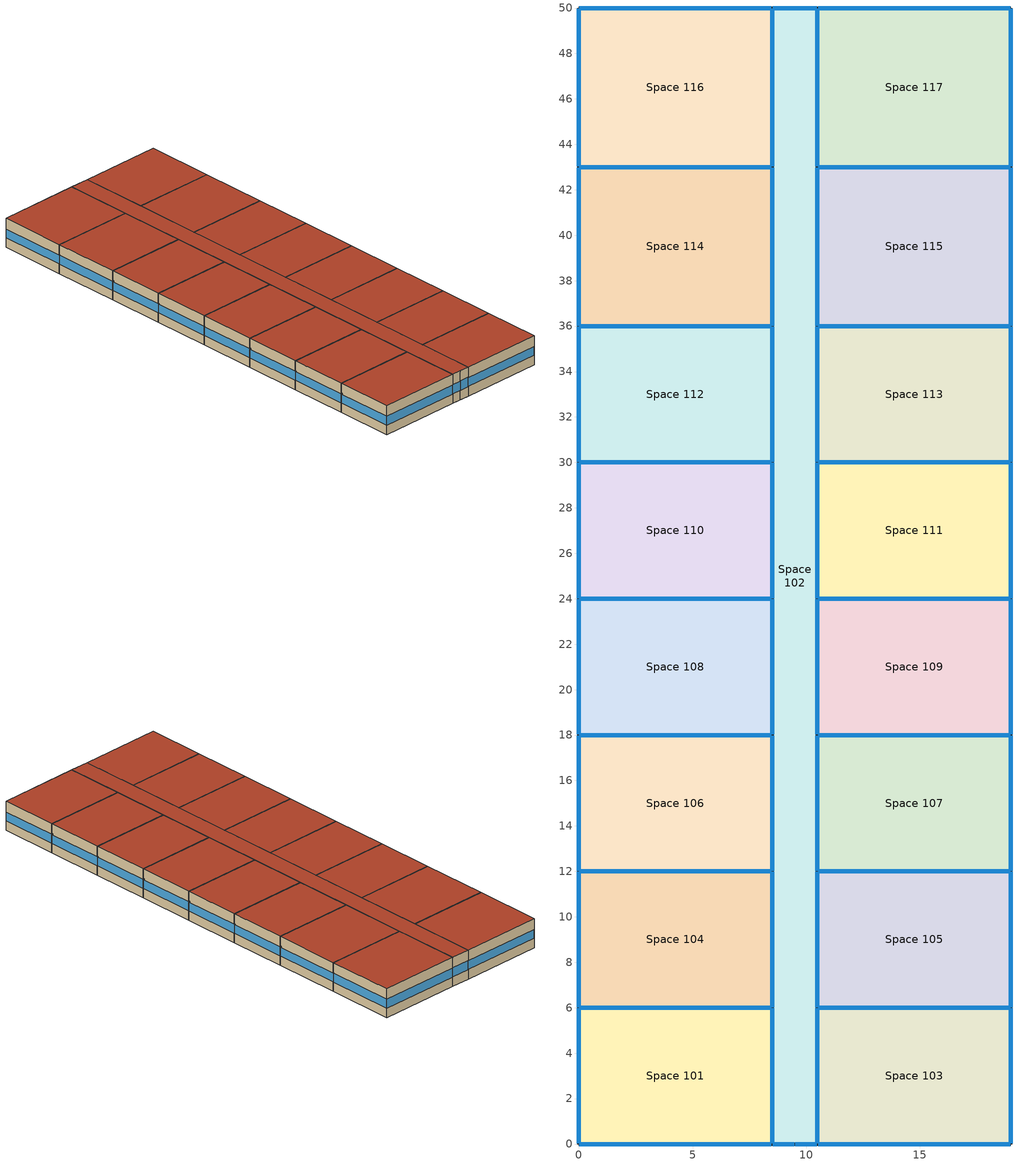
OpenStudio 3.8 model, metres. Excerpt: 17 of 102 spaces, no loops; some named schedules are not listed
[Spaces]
Space 101
 floor ground: 8.5,6 8.5,0 0,0 0,6 z0
 wall outside: 8.5,0 8.5,6 0,6 0,0 8.5,0 z0:3.05
 window: 8.5,0.03 8.5,5.97 / 0.03,0 8.47,0 / 0,5.97 0,0.03 / 8.47,6 0.03,6 z1:1.92
 roof outside: 8.5,0 8.5,6 0,6 0,0 z3.05
Space 102
 floor ground: 10.5,50 10.5,0 8.5,0 8.5,50 z0
 wall outside: 10.5,0 10.5,6 10.5,12 10.5,18 10.5,24 10.5,30 10.5,36 10.5,43 10.5,50 8.5,50 8.5,43 8.5,36 8.5,30 8.5,24 8.5,18 8.5,12 8.5,6 8.5,0 9.5,0 10.5,0 z0:3.05
 window: 8.5,5.97 8.5,0.03 / 10.5,30.03 10.5,35.97 / 10.5,0.03 10.5,5.97 / 8.5,23.97 8.5,18.03 / 8.5,11.97 8.5,6.03 / 8.5,17.97 8.5,12.03 / 8.5,29.97 8.5,24.03 / 8.5,35.97 8.5,30.03 / 8.5,42.97 8.5,36.03 / 8.5,49.97 8.5,43.03 / 10.5,43.03 10.5,49.97 / 10.5,12.03 10.5,17.97 / 10.5,36.03 10.5,42.97 / 10.5,24.03 10.5,29.97 / 10.5,18.03 10.5,23.97 / 10.5,6.03 10.5,11.97 z1:1.92; 9.53,0 10.47,0 / 8.53,0 9.47,0 z1:1.96; 10.47,50 8.53,50 z1:1.94
 roof outside: 10.5,0 10.5,50 8.5,50 8.5,0 z3.05
Space 103
 floor ground: 19,6 19,0 10.5,0 10.5,6 z0
 wall outside: 19,0 19,6 10.5,6 10.5,0 19,0 z0:3.05
 window: 18.97,6 10.53,6 / 10.53,0 18.97,0 / 19,0.03 19,5.97 / 10.5,5.97 10.5,0.03 z1:1.92
 roof outside: 19,0 19,6 10.5,6 10.5,0 z3.05
Space 104
 floor ground: 0,12 8.5,12 8.5,6 0,6 z0
 wall outside: 8.5,6 8.5,12 0,12 0,6 8.5,6 z0:3.05
 window: 0,11.97 0,6.03 / 8.47,12 0.03,12 / 8.5,6.03 8.5,11.97 / 0.03,6 8.47,6 z1:1.92
 roof outside: 8.5,6 8.5,12 0,12 0,6 z3.05
Space 105
 floor ground: 19,12 19,6 10.5,6 10.5,12 z0
 wall outside: 19,6 19,12 10.5,12 10.5,6 19,6 z0:3.05
 window: 19,6.03 19,11.97 / 18.97,12 10.53,12 / 10.53,6 18.97,6 / 10.5,11.97 10.5,6.03 z1:1.92
 roof outside: 19,6 19,12 10.5,12 10.5,6 z3.05
Space 106
 floor ground: 8.5,18 8.5,12 0,12 0,18 z0
 wall outside: 8.5,12 8.5,18 0,18 0,12 8.5,12 z0:3.05
 window: 8.47,18 0.03,18 / 8.5,12.03 8.5,17.97 / 0.03,12 8.47,12 / 0,17.97 0,12.03 z1:1.92
 roof outside: 8.5,12 8.5,18 0,18 0,12 z3.05
Space 107
 floor ground: 19,18 19,12 10.5,12 10.5,18 z0
 wall outside: 19,12 19,18 10.5,18 10.5,12 19,12 z0:3.05
 window: 18.97,18 10.53,18 / 10.53,12 18.97,12 / 10.5,17.97 10.5,12.03 / 19,12.03 19,17.97 z1:1.92
 roof outside: 19,12 19,18 10.5,18 10.5,12 z3.05
Space 108
 floor ground: 8.5,24 8.5,18 0,18 0,24 z0
 wall outside: 8.5,18 8.5,24 0,24 0,18 8.5,18 z0:3.05
 window: 0.03,18 8.47,18 / 8.5,18.03 8.5,23.97 / 8.47,24 0.03,24 / 0,23.97 0,18.03 z1:1.92
 roof outside: 8.5,18 8.5,24 0,24 0,18 z3.05
Space 109
 floor ground: 19,24 19,18 10.5,18 10.5,24 z0
 wall outside: 19,18 19,24 10.5,24 10.5,18 19,18 z0:3.05
 window: 19,18.03 19,23.97 / 10.53,18 18.97,18 / 10.5,23.97 10.5,18.03 / 18.97,24 10.53,24 z1:1.92
 roof outside: 19,18 19,24 10.5,24 10.5,18 z3.05
Space 110
 floor ground: 8.5,30 8.5,24 0,24 0,30 z0
 wall outside: 0,30 0,24 8.5,24 8.5,30 0,30 z0:3.05
 window: 0,29.97 0,24.03 / 8.47,30 0.03,30 / 8.5,24.03 8.5,29.97 / 0.03,24 8.47,24 z1:1.92
 roof outside: 8.5,24 8.5,30 0,30 0,24 z3.05
Space 111
 floor ground: 19,30 19,24 10.5,24 10.5,30 z0
 wall outside: 19,24 19,30 10.5,30 10.5,24 19,24 z0:3.05
 window: 10.53,24 18.97,24 / 19,24.03 19,29.97 / 10.5,29.97 10.5,24.03 / 18.97,30 10.53,30 z1:1.92
 roof outside: 19,24 19,30 10.5,30 10.5,24 z3.05
Space 112
 floor ground: 8.5,36 8.5,30 0,30 0,36 z0
 wall outside: 0,36 0,30 8.5,30 8.5,36 0,36 z0:3.05
 window: 0,35.97 0,30.03 / 8.47,36 0.03,36 / 8.5,30.03 8.5,35.97 / 0.03,30 8.47,30 z1:1.92
 roof outside: 8.5,30 8.5,36 0,36 0,30 z3.05
Space 113
 floor ground: 19,36 19,30 10.5,30 10.5,36 z0
 wall outside: 19,30 19,36 10.5,36 10.5,30 19,30 z0:3.05
 window: 10.53,30 18.97,30 / 19,30.03 19,35.97 / 10.5,35.97 10.5,30.03 / 18.97,36 10.53,36 z1:1.92
 roof outside: 19,30 19,36 10.5,36 10.5,30 z3.05
Space 114
 floor ground: 8.5,43 8.5,36 0,36 0,43 z0
 wall outside: 0,43 0,36 8.5,36 8.5,43 0,43 z0:3.05
 window: 0,42.97 0,36.03 / 8.47,43 0.03,43 / 8.5,36.03 8.5,42.97 / 0.03,36 8.47,36 z1:1.92
 roof outside: 8.5,36 8.5,43 0,43 0,36 z3.05
Space 115
 floor ground: 19,43 19,36 10.5,36 10.5,43 z0
 wall outside: 19,36 19,43 10.5,43 10.5,36 19,36 z0:3.05
 window: 19,36.03 19,42.97 / 10.53,36 18.97,36 / 10.5,42.97 10.5,36.03 / 18.97,43 10.53,43 z1:1.92
 roof outside: 19,36 19,43 10.5,43 10.5,36 z3.05
Space 116
 floor ground: 8.5,50 8.5,43 0,43 0,50 z0
 wall outside: 0,50 0,43 8.5,43 8.5,50 0,50 z0:3.05
 window: 8.47,50 0.03,50 / 0,49.97 0,43.03 / 8.5,43.03 8.5,49.97 / 0.03,43 8.47,43 z1:1.92
 roof outside: 8.5,43 8.5,50 0,50 0,43 z3.05
Space 117
 floor ground: 19,50 19,43 10.5,43 10.5,50 z0
 wall outside: 10.5,50 10.5,43 19,43 19,50 10.5,50 z0:3.05
 window: 19,43.03 19,49.97 / 18.97,50 10.53,50 / 10.5,49.97 10.5,43.03 / 10.53,43 18.97,43 z1:1.92
 roof outside: 19,43 19,50 10.5,50 10.5,43 z3.05
[ClimateZones]
Climate Zone Institution Name 1=ASHRAE; Climate Zone Document Name 1=ANSI/ASHRAE Standard 169; Climate Zone Document Year 1=2006; Climate Zone Value 1=6A; Climate Zone Institution Name 2=CEC; Climate Zone Document Name 2=California Climate Zone Descriptions; Climate Zone Document Year 2=1995; Climate Zone Value 2=7
[Building]
Building 1
[Site]
Montreal Int'l: Latitude {deg}=45.47; Longitude {deg}=-73.75; Time Zone {hr}=-5; Elevation {m}=36
[SizingPeriod:DesignDay] Barometric Pressure {Pa}=100893; Rain Indicator=No; Snow Indicator=No; Day of Month=21; Daylight Saving Time Indicator=No; Dry-Bulb Temperature Range Modifier Type=DefaultMultipliers
Name | Maximum Dry-Bulb Temperature {C} | Daily Dry-Bulb Temperature Range {deltaC} | Wind Speed {m/s} | Wind Direction {deg} | Sky Clearness | Month | Day Type | Humidity Condition Type | Wetbulb or DewPoint at Maximum Dry-Bulb {C} | Solar Model Indicator | ASHRAE Clear Sky Optical Depth for Beam Irradiance | ASHRAE Clear Sky Optical Depth for Diffuse Irradiance
Montreal Int'l Ann Htg 99.6% Condns DB | -23.7 | 0 | 3.9 | 260 | 0 | 1 | WinterDesignDay | Wetbulb | -23.7 | ASHRAEClearSky
Montreal Int'l Ann Hum_n 99.6% Condns DP=>MCDB | -23 | 0 | 3.9 | 260 | 0 | 1 | WinterDesignDay | Dewpoint | -30.5 | ASHRAEClearSky
Montreal Int'l Ann Htg Wind 99.6% Condns WS=>MCDB | -5.3 | 0 | 12.9 | 260 | 0 | 1 | WinterDesignDay | Wetbulb | -5.3 | ASHRAEClearSky
Montreal Int'l Ann Clg .4% Condns DB=>MWB | 30 | 9.3 | 4.9 | 220 |  | 7 | SummerDesignDay | Wetbulb | 22.1 | ASHRAETau | 0.465 | 1.966
[Material]
Name | Roughness | Thickness {m} | Conductivity {W/m-K} | Density {kg/m3} | Specific Heat {J/kg-K} | Thermal Absorptance | Solar Absorptance | Visible Absorptance
G05 25mm wood 3 | MediumSmooth | 0.0254 | 0.15 | 608 | 1630 | 0.9 | 0.5 | 0.5
Generic Acoustic Tile | MediumSmooth | 0.02 | 0.06 | 368 | 590 | 0.9 | 0.2 | 0.2
Generic Ceiling Air Gap | Smooth | 0.1 | 0.556 | 1.28 | 1000 | 0.9 | 0.7 | 0.7
Generic LW Concrete | MediumRough | 0.1 | 0.53 | 1280 | 840 | 0.9 | 0.8 | 0.8
4 in. Normalweight Concrete Floor 1 | MediumRough | 0.1016 | 2.31 | 2322 | 832 | 0.9 | 0.7 | 0.7
1IN Stucco 1 | Smooth | 0.0253 | 0.6918 | 1858 | 837 | 0.9 | 0.7 | 0.92
8IN CONCRETE HW RefBldg 1 | Rough | 0.2032 | 1.311 | 2240 | 836.8 | 0.9 | 0.7 | 0.7
1/2IN Gypsum 1 | Smooth | 0.0127 | 0.16 | 784.9 | 830 | 0.9 | 0.4 | 0.4
Roof Membrane 1 | VeryRough | 0.0095 | 0.16 | 1121.29 | 1460 | 0.9 | 0.7 | 0.7
Metal Roof Surface 2; F08 Metal surface 1 | Smooth | 0.0008 | 45.28 | 7824 | 500 | 0.9 | 0.7 | 0.7
100mm Normalweight concrete floor 1 | MediumSmooth | 0.1016 | 2.31 | 2322 | 832
G01 13mm gypsum board 1 | Smooth | 0.0127 | 0.16 | 800 | 1090 | 0.9 | 0.7 | 0.5
Generic HW Concrete | MediumRough | 0.2 | 1.95 | 2240 | 900 | 0.9 | 0.8 | 0.8
6 in. Normalweight Concrete Floor 2 | MediumRough | 0.1524 | 2.31 | 2322 | 832 | 0.9 | 0.7 | 0.7
[Material:NoMass] Thermal Absorptance=0.9; Solar Absorptance=0.7
Name | Roughness | Thermal Resistance {m2-K/W} | Visible Absorptance
Typical Insulation R-13.06 1 | Smooth | 5.20402 | 0.7
Typical Carpet Pad 1 | Smooth | 0.21648 | 0.8
Typical Insulation R-10.11 1 | Smooth | 3.77764 | 0.7
Typical Insulation U=0.183 | Smooth | 5.46 | 0.7
CP02 CARPET PAD 2 | VeryRough | 0.21648 | 0.8
Typical Carpet Pad 3 | Smooth | 3.45515 | 0.8
Typical Insulation R-0.58 1 | Smooth | 0.454528 | 0.7
Typical Insulation R-1.15 1 | Smooth | 0.454545 | 0.7
[DefaultConstructionSet]
Zone 20112020 6A: Default Exterior Surface Constructions=NECB 2011 - HighApt - NECB HDD Method at climate 22; Default Interior Surface Constructions=Default Surface Constructions 1687; Default Ground Contact Surface Constructions=NECB 2011 - HighApt - NECB HDD Method at climate 23; Default Exterior SubSurface Constructions=NECB 2011 - HighApt - NECB HDD Method at climate 24; Default Interior SubSurface Constructions=Default Sub Surface Constructions 1123; Interior Partition Construction=Typical Interior Partition 6; Adiabatic Surface Construction=Generic Interior Floor 1
[Construction]
Typical Interior Partition 6; Typical Interior Door 2: G05 25mm wood 3
Customized opaque construction {aa5b39cb-99df-4bbb-a3fc-e586428a340d} to conductance of 0.183 1: Typical Insulation R-13.06 1, 4 in. Normalweight Concrete Floor 1, Typical Carpet Pad 1
Customized opaque construction {43577338-bb1a-47c1-a31a-39af3f5bfda6} to conductance of 0.247: 1IN Stucco 1, 8IN CONCRETE HW RefBldg 1, Typical Insulation R-10.11 1, 1/2IN Gypsum 1
Typical IEAD Roof 20112019 6A: Roof Membrane 1, Typical Insulation U=0.183, Metal Roof Surface 2
Typical Interior Floor 1: 100mm Normalweight concrete floor 1, CP02 CARPET PAD 2
Typical Interior Wall 1: G01 13mm gypsum board 1, G01 13mm gypsum board 1
Typical Interior Ceiling 1: CP02 CARPET PAD 2, 100mm Normalweight concrete floor 1
Generic Ground Slab 6A 20112020: Typical Insulation U=0.183, Generic HW Concrete
Customized opaque construction {4e7b71c1-5be2-4431-8ce4-cf987089d090} to conductance of 0.284: 6 in. Normalweight Concrete Floor 2, Typical Carpet Pad 3
Customized Fenestration: u=2.38: Fenestration U=2.38 0.4
Customized opaque construction {1d419b8d-d461-492a-92d8-f46981addb7c} to conductance of 2.2: F08 Metal surface 1, Typical Insulation R-0.58 1
Customized opaque construction {bc588554-639a-4cee-8ce8-916022afe59b} to conductance of 2.2: Typical Insulation R-1.15 1
Customized Fenestration: cond=0.220 tvis=0.294 tsol=0.332: Customized Fenestration:: cond=0.220 tvis=0.294 tsol=0.332
Customized Fenestration: cond=0.220 tvis=0.898 tsol=0.837 3: Customized Fenestration:: cond=0.220 tvis=0.898 tsol=0.837
Typical Interior Window 1: Clear 3mm 2
Generic Interior Floor 1: Generic Acoustic Tile, Generic Ceiling Air Gap, Generic LW Concrete
[WindowMaterial:SimpleGlazingSystem]
Name | U-Factor {W/m2-K} | Solar Heat Gain Coefficient | Visible Transmittance
Fenestration U=2.38 0.4 | 2.38 | 0.4 | 0.4
Customized Fenestration:: cond=0.220 tvis=0.294 tsol=0.332; Customized Fenestration:: cond=0.220 tvis=0.898 tsol=0.837 | 2.2 | 0.6 | 0.21
[WindowMaterial:Glazing]
Clear 3mm 2: Optical Data Type=SpectralAverage; Thickness {m}=0.003; Solar Transmittance at Normal Incidence=0.837; Front Side Solar Reflectance at Normal Incidence=0.075; Back Side Solar Reflectance at Normal Incidence=0.075; Visible Transmittance at Normal Incidence=0.898; Front Side Visible Reflectance at Normal Incidence=0.081; Back Side Visible Reflectance at Normal Incidence=0.081; Infrared Transmittance at Normal Incidence=0; Front Side Infrared Hemispherical Emissivity=0.84; Back Side Infrared Hemispherical Emissivity=0.84; Conductivity {W/m-K}=0.9; Dirt Correction Factor for Solar and Visible Transmittance=1; Solar Diffusing=No
[DefaultSurfaceConstructions]
Name | Floor Construction | Wall Construction | Roof Ceiling Construction
NECB 2011 - HighApt - NECB HDD Method at climate 22 | Customized opaque construction {aa5b39cb-99df-4bbb-a3fc-e586428a340d} to conductance of 0.183 1 | Customized opaque construction {43577338-bb1a-47c1-a31a-39af3f5bfda6} to conductance of 0.247 | Typical IEAD Roof 20112019 6A
Default Surface Constructions 1687 | Typical Interior Floor 1 | Typical Interior Wall 1 | Typical Interior Ceiling 1
NECB 2011 - HighApt - NECB HDD Method at climate 23 | Generic Ground Slab 6A 20112020 | Generic Ground Slab 6A 20112020 | Customized opaque construction {4e7b71c1-5be2-4431-8ce4-cf987089d090} to conductance of 0.284
[DefaultSubSurfaceConstructions]
Name | Fixed Window Construction | Operable Window Construction | Door Construction | Glass Door Construction | Overhead Door Construction | Skylight Construction | Tubular Daylight Dome Construction | Tubular Daylight Diffuser Construction
NECB 2011 - HighApt - NECB HDD Method at climate 24 | Customized Fenestration: u=2.38 | Customized Fenestration: u=2.38 | Customized opaque construction {1d419b8d-d461-492a-92d8-f46981addb7c} to conductance of 2.2 | Customized Fenestration: u=2.38 | Customized opaque construction {bc588554-639a-4cee-8ce8-916022afe59b} to conductance of 2.2 | Customized Fenestration: cond=0.220 tvis=0.294 tsol=0.332 | Customized Fenestration: cond=0.220 tvis=0.898 tsol=0.837 3 | Customized Fenestration: cond=0.220 tvis=0.898 tsol=0.837 3
Default Sub Surface Constructions 1123 | Typical Interior Window 1 | Typical Interior Window 1 | Typical Interior Door 2
[ThermostatSetpoint:DualSetpoint] Heating Setpoint Temperature Schedule=NECB-G-Thermostat Setpoint-Heating; Cooling Setpoint Temperature Schedule=NECB-G-Thermostat Setpoint-Cooling
Thermostat Setpoint Dual Setpoint 14; Thermostat Setpoint Dual Setpoint 15; Thermostat Setpoint Dual Setpoint 17; Thermostat Setpoint Dual Setpoint 18; Thermostat Setpoint Dual Setpoint 19; Thermostat Setpoint Dual Setpoint 20; Thermostat Setpoint Dual Setpoint 21; Thermostat Setpoint Dual Setpoint 22; Thermostat Setpoint Dual Setpoint 28; Thermostat Setpoint Dual Setpoint 32; Thermostat Setpoint Dual Setpoint 39; Thermostat Setpoint Dual Setpoint 40; Thermostat Setpoint Dual Setpoint 41; Thermostat Setpoint Dual Setpoint 45; Thermostat Setpoint Dual Setpoint 46; Thermostat Setpoint Dual Setpoint 48; Thermostat Setpoint Dual Setpoint 50
[DesignSpecification:OutdoorAir]
MidriseApartment Apartment Ventilation: Outdoor Air Method=Sum; Outdoor Air Flow per Person {m3/s-person}=0; Outdoor Air Flow Rate {m3/s}=0.05; Outdoor Air Flow Rate Fraction Schedule=Always On Discrete
[BuildingStory]
Building Story 1: Nominal Z Coordinate {m}=0; Nominal Floor to Floor Height {m}=3.048
[Space] Building Story=Building Story 1
Name | Space Type | Thermal Zone
Space 101 | MURB small 1 | Thermal Zone 2
Space 102 | MURB lobby 1 | Thermal Zone 6
Space 103 | MURB small 1 | Thermal Zone 8
Space 104 | MURB small 1 | Thermal Zone 3
Space 105 | MURB small 1 | Thermal Zone 7
Space 106 | MURB small 1 | Thermal Zone 9
Space 107 | MURB small 1 | Thermal Zone 10
Space 108 | MURB small 1 | Thermal Zone 5
Space 109 | MURB small 1 | Thermal Zone 13
Space 110 | MURB small 1 | Thermal Zone 15
Space 111 | MURB small 1 | Thermal Zone 18
Space 112 | MURB small 1 | Thermal Zone 19
Space 113 | MURB small 1 | Thermal Zone 21
Space 114 | MURB small 1 | Thermal Zone 22
Space 115 | MURB small 1 | Thermal Zone 24
Space 116 | MURB small 1 | Thermal Zone 26
Space 117 | MURB small 1 | Thermal Zone 27
[ThermalZone] Use Ideal Air Loads=No
Name | Thermostat
Thermal Zone 2 | Thermostat Setpoint Dual Setpoint 14
Thermal Zone 3 | Thermostat Setpoint Dual Setpoint 19
Thermal Zone 5 | Thermostat Setpoint Dual Setpoint 20
Thermal Zone 6 | Thermostat Setpoint Dual Setpoint 21
Thermal Zone 7 | Thermostat Setpoint Dual Setpoint 22
Thermal Zone 8 | Thermostat Setpoint Dual Setpoint 15
Thermal Zone 9 | Thermostat Setpoint Dual Setpoint 17
Thermal Zone 10 | Thermostat Setpoint Dual Setpoint 18
Thermal Zone 13 | Thermostat Setpoint Dual Setpoint 46
Thermal Zone 15 | Thermostat Setpoint Dual Setpoint 50
Thermal Zone 18 | Thermostat Setpoint Dual Setpoint 48
Thermal Zone 19 | Thermostat Setpoint Dual Setpoint 39
Thermal Zone 21 | Thermostat Setpoint Dual Setpoint 28
Thermal Zone 22 | Thermostat Setpoint Dual Setpoint 40
Thermal Zone 24 | Thermostat Setpoint Dual Setpoint 41
Thermal Zone 26 | Thermostat Setpoint Dual Setpoint 32
Thermal Zone 27 | Thermostat Setpoint Dual Setpoint 45
[Sizing:Zone] Zone Cooling Design Supply Air Temperature Input Method=SupplyAirTemperature; Zone Cooling Design Supply Air Temperature {C}=14; Zone Cooling Design Supply Air Temperature Difference {deltaC}=11.11; Zone Heating Design Supply Air Temperature Input Method=SupplyAirTemperature; Zone Heating Design Supply Air Temperature {C}=40; Zone Heating Design Supply Air Temperature Difference {deltaC}=11.11; Zone Cooling Design Supply Air Humidity Ratio {kg-H2O/kg-air}=0.0085; Zone Heating Design Supply Air Humidity Ratio {kg-H2O/kg-air}=0.008; Cooling Design Air Flow Method=DesignDay; Heating Design Air Flow Method=DesignDay; Account for Dedicated Outdoor Air System=No; Dedicated Outdoor Air System Control Strategy=NeutralSupplyAir; Dedicated Outdoor Air Low Setpoint Temperature for Design {C}=autosize; Dedicated Outdoor Air High Setpoint Temperature for Design {C}=autosize; Zone Load Sizing Method=Sensible Load Only No Latent Load; Zone Latent Cooling Design Supply Air Humidity Ratio Input Method=HumidityRatioDifference; Zone Cooling Design Supply Air Humidity Ratio Difference {kgWater/kgDryAir}=0.005; Zone Latent Heating Design Supply Air Humidity Ratio Input Method=HumidityRatioDifference; Zone Humidification Design Supply Air Humidity Ratio Difference {kgWater/kgDryAir}=0.005
Thermal Zone 2; Thermal Zone 3; Thermal Zone 4; Thermal Zone 5; Thermal Zone 6; Thermal Zone 7; Thermal Zone 8; Thermal Zone 9; Thermal Zone 10; Thermal Zone 11; Thermal Zone 12; Thermal Zone 13; Thermal Zone 14; Thermal Zone 15; Thermal Zone 16; Thermal Zone 17; Thermal Zone 18; Thermal Zone 19; Thermal Zone 20; Thermal Zone 21; Thermal Zone 22; Thermal Zone 23; Thermal Zone 24; Thermal Zone 25; Thermal Zone 26; Thermal Zone 27; Thermal Zone 28; Thermal Zone 29; Thermal Zone 30; Thermal Zone 31; Thermal Zone 32; Thermal Zone 33; Thermal Zone 34; Thermal Zone 35; Thermal Zone 36; Thermal Zone 37; Thermal Zone 38; Thermal Zone 39; Thermal Zone 40; Thermal Zone 41; Thermal Zone 42; Thermal Zone 43; Thermal Zone 44; Thermal Zone 45; Thermal Zone 46; Thermal Zone 47; Thermal Zone 48; Thermal Zone 49; Thermal Zone 50; Thermal Zone 51; Thermal Zone 52; Thermal Zone 53; Thermal Zone 54; Thermal Zone 55; Thermal Zone 56; Thermal Zone 57; Thermal Zone 58; Thermal Zone 59; Thermal Zone 60; Thermal Zone 61; Thermal Zone 62; Thermal Zone 63; Thermal Zone 64; Thermal Zone 65; Thermal Zone 66; Thermal Zone 67; Thermal Zone 68; Thermal Zone 69; Thermal Zone 70; Thermal Zone 71; Thermal Zone 72; Thermal Zone 73; Thermal Zone 74; Thermal Zone 75; Thermal Zone 76; Thermal Zone 77; Thermal Zone 78; Thermal Zone 79; Thermal Zone 80; Thermal Zone 81; Thermal Zone 82; Thermal Zone 83; Thermal Zone 84; Thermal Zone 85; Thermal Zone 86; Thermal Zone 87; Thermal Zone 88; Thermal Zone 89; Thermal Zone 90; Thermal Zone 91; Thermal Zone 92; Thermal Zone 93; Thermal Zone 94; Thermal Zone 95; Thermal Zone 96; Thermal Zone 97; Thermal Zone 98; Thermal Zone 99; Thermal Zone 100; Thermal Zone 101; Thermal Zone 102
[Zone equipment]
Thermal Zone 2: Elec Baseboard 13, PTHP 9
Thermal Zone 3: Elec Baseboard 18, PTHP 7
Thermal Zone 4: Elec Baseboard 15, PTHP 13
Thermal Zone 5: Elec Baseboard 19, PTHP 6
Thermal Zone 6: Elec Baseboard 20, PTHP 5
Thermal Zone 7: Elec Baseboard 21, PTHP 10
Thermal Zone 8: Elec Baseboard 14, PTHP 12
Thermal Zone 9: Elec Baseboard 16, PTHP 8
Thermal Zone 10: Elec Baseboard 17, PTHP 14
Thermal Zone 11: Elec Baseboard 52, PTHP 2
Thermal Zone 12: Elec Baseboard 50, PTHP 15
Thermal Zone 13: Elec Baseboard 45, PTHP 1
Thermal Zone 14: Elec Baseboard 46, PTHP 3
Thermal Zone 15: Elec Baseboard 49, PTHP 4
Thermal Zone 16: Elec Baseboard 51, PTHP 11
Thermal Zone 17: Elec Baseboard 42, PTHP 19
Thermal Zone 18: Elec Baseboard 47, PTHP 16
Thermal Zone 19: Elec Baseboard 38, PTHP 17
Thermal Zone 20: Elec Baseboard 24, PTHP 25
Thermal Zone 21: Elec Baseboard 27, PTHP 18
Thermal Zone 22: Elec Baseboard 39, PTHP 22
Thermal Zone 23: Elec Baseboard 41, PTHP 26
Thermal Zone 24: Elec Baseboard 40, PTHP 20
Thermal Zone 25: Elec Baseboard 43, PTHP 21
Thermal Zone 26: Elec Baseboard 31, PTHP 23
Thermal Zone 27: Elec Baseboard 44, PTHP 24
Thermal Zone 28: Elec Baseboard 48, PTHP 27
Thermal Zone 29: Elec Baseboard 36, PTHP 34
Thermal Zone 30: Elec Baseboard 25, PTHP 55
Thermal Zone 31: Elec Baseboard 37, PTHP 32
Thermal Zone 32: Elec Baseboard 26, PTHP 57
Thermal Zone 33: Elec Baseboard 28, PTHP 47
Thermal Zone 34: Elec Baseboard 29, PTHP 36
Thermal Zone 35: Elec Baseboard 30, PTHP 35
Thermal Zone 36: Elec Baseboard 32, PTHP 41
Thermal Zone 37: Elec Baseboard 33, PTHP 50
Thermal Zone 38: Elec Baseboard 34, PTHP 31
Thermal Zone 39: Elec Baseboard 35, PTHP 54
Thermal Zone 40: Elec Baseboard 54, PTHP 29
Thermal Zone 41: Elec Baseboard 53, PTHP 45
Thermal Zone 42: Elec Baseboard 4, PTHP 53
Thermal Zone 43: Elec Baseboard 5, PTHP 42
[DefaultScheduleSet]
Name | Number of People Schedule | People Activity Level Schedule | Electric Equipment Schedule | Hot Water Equipment Schedule | Infiltration Schedule | Lighting Schedule
MidriseApartment Apartment Schedule Set 1 | MidriseApartment Apartment Occ 2 | MidriseApartment Activity 2 | MURB Appliances and lighting | MURB hot water equipment schedule | MidriseApartment Infil 12
MidriseApartment Corridor Schedule Set 1 |  |  | ApartmentMidRise BLDG_ELEVATORS Pre2004 |  | MidriseApartment Infil 1 | MidriseApartment Corridor Light 2
[SpaceType] Default Construction Set=Zone 20112020 6A
Name | Default Schedule Set | Design Specification Outdoor Air Object
MURB small 1 | MidriseApartment Apartment Schedule Set 1 | MidriseApartment Apartment Ventilation
MURB lobby 1 | MidriseApartment Corridor Schedule Set 1
[People:Definition]
MidriseApartment Apartment People Definition: Number of People Calculation Method=People/Area; People per Space Floor Area {person/m2}=0.0283091; Fraction Radiant=0.3
[ElectricEquipment:Definition] Design Level Calculation Method=Watts/Area; Fraction Latent=0; Fraction Radiant=0.5; Fraction Lost=0
Name | Watts per Space Floor Area {W/m2}
MidriseApartment Apartment Elec Equip Definition | 8.3
MidriseApartment Apartment Elec Equip Definition 1 | 8.15
[People]
People 2: People Definition=MidriseApartment Apartment People Definition; Space or SpaceType=MURB small 1; Multiplier=1
[ElectricEquipment]
Name | Electric Equipment Definition | Space or SpaceType
Electric Equipment 2 | MidriseApartment Apartment Elec Equip Definition | MURB small 1
Electric Equipment 1 | MidriseApartment Apartment Elec Equip Definition 1 | MURB lobby 1
